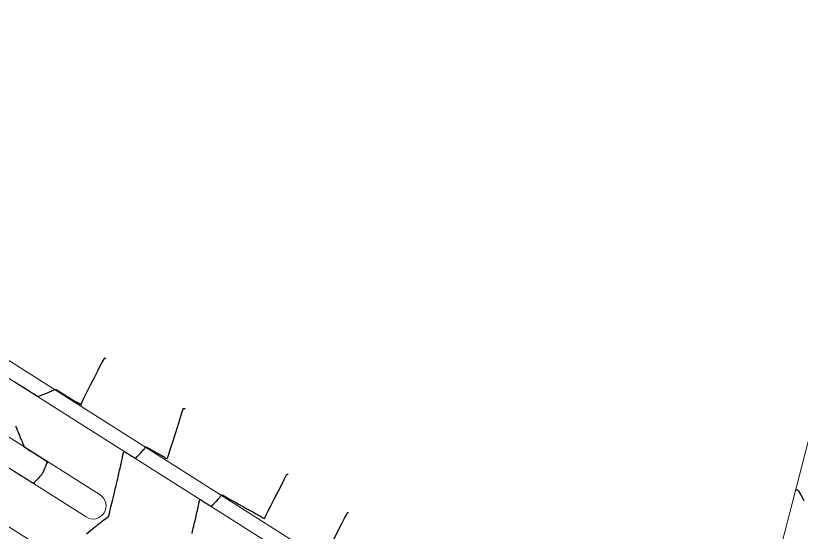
# Model space of a CAD drawing. Header units: millimetres. Extents: x 340454 to 342791, y 6993867 to 6995092.
# Drawn here: x 341142.7 to 341293.2, y 6994529.4 to 6994628.3 of the extents above; entities that cross this region are included whole.
import ezdxf

# ---------------------------------------------------------------- set-up
doc = ezdxf.new("R2010")
doc.units = ezdxf.units.MM
doc.header["$LTSCALE"] = 10
for name, color, linetype in [('T-HM-CURVA_INTERMEDIARIA', 45, 'Continuous'), ('T-HM-CURVA_MESTRA', 20, 'Continuous'), ('URB-Calçadas', 2, 'Continuous'), ('URB-Quadras', 3, 'Continuous')]:
    doc.layers.add(name, color=color, linetype=linetype)

msp = doc.modelspace()

# ---------------------------------------------------------------- linework, layer by layer
at = {"layer": 'T-HM-CURVA_INTERMEDIARIA', "color": 45, "linetype": 'Continuous', "lineweight": -3, "flags": 128}
for points, elevation in [([(341156.27, 6994529.1), (341156.64, 6994529.4), (341157.02, 6994529.71), (341157.37, 6994529.99), (341157.63, 6994530.19), (341157.83, 6994530.35), (341157.99, 6994530.48), (341158.2, 6994530.65), (341158.46, 6994530.86), (341158.88, 6994531.2), (341159.35, 6994531.57), (341159.77, 6994531.91), (341160.03, 6994532.11), (341160.24, 6994532.26), (341160.41, 6994532.38), (341160.55, 6994532.53), (341160.63, 6994532.75), (341160.67, 6994532.95), (341160.67, 6994533.05), (341160.69, 6994533.12), (341160.7, 6994533.18), (341160.72, 6994533.27), (341160.75, 6994533.39), (341160.81, 6994533.65), (341160.96, 6994534.25), (341161.13, 6994534.99), (341161.3, 6994535.69), (341161.41, 6994536.17), (341161.49, 6994536.5), (341161.55, 6994536.75), (341161.61, 6994537.01), (341161.69, 6994537.33), (341161.76, 6994537.64), (341161.84, 6994537.96), (341161.92, 6994538.31), (341162.01, 6994538.71), (341162.12, 6994539.16), (341162.24, 6994539.65), (341162.35, 6994540.14), (341162.46, 6994540.6), (341162.55, 6994540.98), (341162.62, 6994541.28), (341162.71, 6994541.67), (341162.79, 6994542.01), (341162.83, 6994542.15), (341162.84, 6994542.2), (341162.86, 6994542.3), (341162.92, 6994542.54), (341162.99, 6994542.82), (341163.05, 6994543.13), (341163.15, 6994543.65), (341163.26, 6994544.21), (341163.35, 6994544.59), (341163.42, 6994544.79), (341163.46, 6994544.86), (341163.47, 6994544.88), (341163.5, 6994544.89), (341163.57, 6994544.88), (341163.68, 6994544.81), (341163.83, 6994544.69), (341163.98, 6994544.57), (341164.11, 6994544.49), (341164.24, 6994544.41), (341164.38, 6994544.32), (341164.54, 6994544.22), (341164.74, 6994544.1), (341164.96, 6994543.96), (341165.08, 6994543.89), (341165.14, 6994543.85), (341165.19, 6994543.82), (341165.26, 6994543.78), (341165.32, 6994543.75), (341165.39, 6994543.71), (341165.46, 6994543.66), (341165.51, 6994543.64), (341165.59, 6994543.6), (341165.64, 6994543.57), (341165.69, 6994543.56), (341165.77, 6994543.64), (341165.94, 6994543.84), (341166.15, 6994544.08), (341166.35, 6994544.3), (341166.6, 6994544.57), (341166.84, 6994544.84), (341167.03, 6994545.05), (341167.21, 6994545.25), (341167.35, 6994545.41), (341167.46, 6994545.53), (341167.57, 6994545.68), (341167.68, 6994545.77), (341167.87, 6994545.7), (341168.11, 6994545.54), (341168.25, 6994545.45), (341168.33, 6994545.41), (341168.41, 6994545.36), (341168.53, 6994545.29), (341168.75, 6994545.18), (341168.95, 6994545.07), (341169.17, 6994544.94), (341169.29, 6994544.88), (341169.34, 6994544.85), (341169.39, 6994544.82), (341169.44, 6994544.79), (341169.49, 6994544.77), (341169.58, 6994544.71), (341169.76, 6994544.62), (341169.9, 6994544.54), (341170.05, 6994544.45), (341170.16, 6994544.39), (341170.28, 6994544.33), (341170.39, 6994544.27), (341170.59, 6994544.16), (341170.88, 6994543.99), (341171.04, 6994543.9), (341171.09, 6994543.88), (341171.13, 6994543.85), (341171.25, 6994543.75), (341171.49, 6994543.58), (341171.72, 6994543.53), (341171.85, 6994543.81), (341172.1, 6994544.54), (341172.45, 6994545.61), (341172.86, 6994546.9), (341173.3, 6994548.31), (341173.74, 6994549.71), (341174.14, 6994551.01), (341174.48, 6994552.07), (341174.68, 6994552.69), (341174.78, 6994552.97), (341174.81, 6994553.07), (341174.82, 6994553.08), (341174.85, 6994553.1), (341174.92, 6994553.1), (341175.03, 6994553.08), (341175.15, 6994553.04)], 699), ([(341176.49, 6994529.18), (341176.58, 6994529.58), (341176.65, 6994529.89), (341176.73, 6994530.2), (341176.82, 6994530.6), (341176.93, 6994531.06), (341177.06, 6994531.61), (341177.19, 6994532.16), (341177.3, 6994532.63), (341177.37, 6994532.93), (341177.43, 6994533.17), (341177.47, 6994533.35), (341177.53, 6994533.59), (341177.6, 6994533.92), (341177.7, 6994534.44), (341177.82, 6994535), (341177.92, 6994535.39), (341177.98, 6994535.59), (341178.01, 6994535.66), (341178.02, 6994535.67), (341178.05, 6994535.68), (341178.1, 6994535.67), (341178.19, 6994535.62), (341178.31, 6994535.52), (341178.41, 6994535.43), (341178.51, 6994535.37), (341178.62, 6994535.31), (341178.76, 6994535.22), (341178.97, 6994535.09), (341179.17, 6994534.97), (341179.37, 6994534.84), (341179.47, 6994534.78), (341179.52, 6994534.75), (341179.58, 6994534.71), (341179.63, 6994534.68), (341179.72, 6994534.63), (341179.8, 6994534.58), (341179.87, 6994534.54), (341179.92, 6994534.51), (341179.97, 6994534.48), (341180.03, 6994534.44), (341180.08, 6994534.42), (341180.14, 6994534.39), (341180.19, 6994534.36), (341180.24, 6994534.35), (341180.32, 6994534.44), (341180.5, 6994534.64), (341180.72, 6994534.89), (341180.93, 6994535.13), (341181.22, 6994535.44), (341181.51, 6994535.76), (341181.73, 6994536), (341181.91, 6994536.25), (341182.07, 6994536.46), (341182.23, 6994536.56), (341182.44, 6994536.51), (341182.62, 6994536.37), (341182.71, 6994536.29), (341182.77, 6994536.26), (341182.95, 6994536.16), (341183.29, 6994535.97), (341183.49, 6994535.86), (341183.57, 6994535.82), (341183.65, 6994535.77), (341183.81, 6994535.69), (341184.08, 6994535.53), (341184.28, 6994535.42), (341184.4, 6994535.36), (341184.52, 6994535.29), (341184.67, 6994535.2), (341184.88, 6994535.09), (341185.07, 6994534.98), (341185.23, 6994534.89), (341185.4, 6994534.8), (341185.54, 6994534.72), (341185.69, 6994534.64), (341185.86, 6994534.55), (341186.01, 6994534.46), (341186.13, 6994534.39), (341186.27, 6994534.32), (341186.46, 6994534.21), (341186.65, 6994534.11), (341186.82, 6994534.01), (341187, 6994533.91), (341187.15, 6994533.83), (341187.29, 6994533.75), (341187.44, 6994533.67), (341187.63, 6994533.56), (341187.87, 6994533.43), (341188.03, 6994533.35), (341188.13, 6994533.29), (341188.23, 6994533.23), (341188.43, 6994533.12), (341188.73, 6994532.96), (341188.9, 6994532.86), (341188.97, 6994532.82), (341189.04, 6994532.78), (341189.19, 6994532.7), (341189.48, 6994532.54), (341189.78, 6994532.37), (341190.01, 6994532.22), (341190.21, 6994532.09), (341190.36, 6994532.05), (341190.45, 6994532.13), (341190.5, 6994532.28), (341190.56, 6994532.45), (341190.72, 6994532.77), (341191.11, 6994533.53), (341191.66, 6994534.61), (341192.3, 6994535.87), (341192.98, 6994537.2), (341193.61, 6994538.45), (341194.16, 6994539.5), (341194.47, 6994540.12), (341194.62, 6994540.41), (341194.68, 6994540.5), (341194.68, 6994540.51), (341194.7, 6994540.52), (341194.75, 6994540.52), (341194.83, 6994540.52), (341194.9, 6994540.51)], 698), ([(341292.12, 6994537.52), (341292.14, 6994537.52), (341292.18, 6994537.52), (341292.26, 6994537.52), (341292.37, 6994537.53), (341292.48, 6994537.55), (341292.58, 6994537.54), (341292.73, 6994537.28), (341293.13, 6994536.55), (341293.72, 6994535.46)], 697), ([(341203.71, 6994528.15), (341204.45, 6994529.58), (341205.14, 6994530.93), (341205.73, 6994532.07), (341206.07, 6994532.74), (341206.23, 6994533.05), (341206.28, 6994533.15), (341206.29, 6994533.16), (341206.3, 6994533.17), (341206.34, 6994533.17), (341206.41, 6994533.17), (341206.47, 6994533.17)], 697)]:
    msp.add_lwpolyline(points, dxfattribs=dict(at, elevation=elevation))
at = {"layer": 'T-HM-CURVA_MESTRA', "color": 20, "linetype": 'Continuous', "lineweight": -3, "elevation": 700, "flags": 128}
for points in [[(341159.95, 6994562.69), (341159.93, 6994562.69), (341159.87, 6994562.7), (341159.77, 6994562.72), (341159.63, 6994562.7), (341159.45, 6994562.38), (341159.02, 6994561.57), (341158.41, 6994560.39), (341157.71, 6994559.01), (341156.97, 6994557.55), (341156.27, 6994556.17), (341155.68, 6994555), (341155.34, 6994554.32), (341155.19, 6994554), (341155.14, 6994553.9), (341155.13, 6994553.89), (341155.14, 6994553.88), (341155.17, 6994553.85), (341155.23, 6994553.82), (341155.28, 6994553.78), (341155.15, 6994553.85), (341155.02, 6994553.93), (341154.93, 6994553.98), (341154.81, 6994554.04), (341154.58, 6994554.17), (341154.37, 6994554.29), (341154.21, 6994554.37), (341154.05, 6994554.46), (341153.9, 6994554.56), (341153.72, 6994554.67), (341153.55, 6994554.77), (341153.38, 6994554.88), (341153.2, 6994554.99), (341152.99, 6994555.12), (341152.73, 6994555.27), (341152.57, 6994555.37), (341152.46, 6994555.44), (341152.35, 6994555.51), (341152.13, 6994555.65), (341151.8, 6994555.85), (341151.61, 6994555.96), (341151.55, 6994556), (341151.5, 6994556.03), (341151.31, 6994556.15), (341150.95, 6994556.37), (341150.67, 6994556.54), (341150.51, 6994556.67), (341150.34, 6994556.74), (341150.13, 6994556.69), (341149.86, 6994556.56), (341149.65, 6994556.46), (341149.48, 6994556.39), (341149.31, 6994556.32), (341149.13, 6994556.24), (341148.86, 6994556.13), (341148.57, 6994556.01), (341148.32, 6994555.91), (341148.06, 6994555.8), (341147.84, 6994555.72), (341147.71, 6994555.66), (341147.61, 6994555.62), (341147.5, 6994555.58), (341147.36, 6994555.52), (341147.17, 6994555.44), (341147.07, 6994555.4), (341147.02, 6994555.37), (341146.93, 6994555.42), (341146.86, 6994555.46), (341146.79, 6994555.5), (341146.72, 6994555.54), (341146.64, 6994555.59), (341146.58, 6994555.62), (341146.53, 6994555.66), (341146.45, 6994555.7), (341146.39, 6994555.74), (341146.35, 6994555.76), (341146.29, 6994555.8), (341146.22, 6994555.84), (341146.1, 6994555.92), (341145.99, 6994555.99), (341145.93, 6994556.02), (341145.88, 6994556.05), (341145.77, 6994556.12), (341145.67, 6994556.18), (341145.6, 6994556.23), (341145.53, 6994556.27), (341145.44, 6994556.33), (341145.26, 6994556.44), (341145.1, 6994556.54), (341145.05, 6994556.57), (341145, 6994556.6), (341144.92, 6994556.65), (341144.82, 6994556.71), (341144.75, 6994556.76), (341144.69, 6994556.8), (341144.61, 6994556.85), (341144.46, 6994556.94), (341144.19, 6994557.11), (341144.05, 6994557.2), (341143.98, 6994557.24), (341143.81, 6994557.35), (341143.49, 6994557.55), (341143.3, 6994557.67), (341143.22, 6994557.72), (341143.13, 6994557.77), (341142.98, 6994557.87), (341142.74, 6994558.02), (341142.55, 6994558.14)], [(341142.65, 6994549.8), (341142.72, 6994549.64), (341142.83, 6994549.36), (341143, 6994548.97), (341143.09, 6994548.73), (341143.14, 6994548.61), (341143.19, 6994548.51), (341143.23, 6994548.42), (341143.26, 6994548.32), (341143.31, 6994548.21), (341143.4, 6994547.99), (341143.52, 6994547.7), (341143.65, 6994547.38), (341143.78, 6994547.07), (341143.91, 6994546.77), (341144.02, 6994546.51), (341144.11, 6994546.29), (341144.18, 6994546.08), (341144.24, 6994545.91), (341144.33, 6994545.75), (341144.5, 6994545.61), (341144.67, 6994545.52), (341144.75, 6994545.49), (341144.8, 6994545.45), (341144.97, 6994545.34), (341145.3, 6994545.13), (341145.5, 6994545.01), (341145.57, 6994544.96), (341145.64, 6994544.92), (341145.79, 6994544.82), (341146.05, 6994544.66), (341146.24, 6994544.53), (341146.37, 6994544.46), (341146.49, 6994544.38), (341146.63, 6994544.29), (341146.81, 6994544.17), (341146.99, 6994544.06), (341147.17, 6994543.95), (341147.33, 6994543.84), (341147.48, 6994543.75), (341147.63, 6994543.65), (341147.82, 6994543.52), (341148.04, 6994543.38), (341148.17, 6994543.3), (341148.25, 6994543.25), (341148.31, 6994543.2), (341148.37, 6994543.16), (341148.42, 6994543.13), (341148.48, 6994543.09), (341148.57, 6994543.03), (341148.63, 6994542.98), (341148.7, 6994542.92), (341148.75, 6994542.88), (341148.73, 6994542.83), (341148.7, 6994542.76), (341148.63, 6994542.59), (341148.54, 6994542.39), (341148.46, 6994542.18), (341148.34, 6994541.9), (341148.21, 6994541.59), (341148.1, 6994541.31), (341147.97, 6994541), (341147.86, 6994540.74), (341147.8, 6994540.6), (341147.73, 6994540.51), (341147.65, 6994540.43), (341147.57, 6994540.34), (341147.44, 6994540.2), (341147.28, 6994540.02), (341147.04, 6994539.76), (341146.67, 6994539.35), (341146.33, 6994538.97), (341146.18, 6994538.81), (341146.14, 6994538.76), (341146.07, 6994538.79), (341146.02, 6994538.82), (341145.97, 6994538.84), (341145.93, 6994538.87), (341145.87, 6994538.9), (341145.82, 6994538.93), (341145.75, 6994538.97), (341145.67, 6994539.02), (341145.6, 6994539.06), (341145.54, 6994539.09), (341145.49, 6994539.13), (341145.33, 6994539.23), (341144.98, 6994539.44), (341144.67, 6994539.63), (341144.46, 6994539.77), (341144.29, 6994539.87), (341144.14, 6994539.97), (341143.98, 6994540.07), (341143.82, 6994540.17), (341143.6, 6994540.3), (341143.33, 6994540.47), (341143.17, 6994540.58), (341143.07, 6994540.64), (341142.97, 6994540.7), (341142.75, 6994540.84), (341142.39, 6994541.07)]]:
    msp.add_lwpolyline(points, dxfattribs=at)
at = {"layer": 'URB-Calçadas', "lineweight": 0}
msp.add_lwpolyline([(341462.15, 6994583.26), (341455.77, 6994517.55, -0.469604), (341447.48, 6994511.32), (341447.48, 6994511.32), (341323.43, 6994526.08, 2.505871), (341322.71, 6994515.09), (341446.72, 6994500.32, -0.457908), (341453.36, 6994492.64), (341448.54, 6994442.96, -0.398793), (341439.07, 6994435.65), (341439.07, 6994435.65, -0.034561), (341322.29, 6994451.99, -0.062194), (341256.16, 6994486.22), (341063.33, 6994608.26), (340993.59, 6994654.35), (340972.95, 6994673.78), (340891.46, 6994782.89, -0.419832), (340892.12, 6994787.12), (340913.22, 6994802.26)], format="xyb", dxfattribs=at)
for points in [[(341023.67, 6994623.09), (341058.17, 6994600.28), (341158.86, 6994536.55, -0.414214), (341159.64, 6994533.1), (341159.64, 6994533.1, -0.414214), (341156.19, 6994532.33), (341055.46, 6994596.09), (341020.91, 6994618.91, -0.414214), (341020.2, 6994622.38), (341020.2, 6994622.38, -0.414214)], [(341003.17, 6994612.02, -0.490343), (341010.07, 6994613.57), (341156.39, 6994520.96, -0.413053), (341158.09, 6994515.7), (341144.49, 6994458.55, -0.510464), (341137.73, 6994455.85), (340975.3, 6994558.64, -0.341973), (340973.49, 6994565.12)]]:
    msp.add_lwpolyline(points, format="xyb", close=True, dxfattribs=at)
at = {"layer": 'URB-Quadras', "color": 252, "lineweight": 0}
msp.add_lwpolyline([(341276.39, 6994476.59), (341065.36, 6994610.52), (340995.46, 6994656.71), (340975.2, 6994675.78), (340893.87, 6994784.68), (340914.82, 6994799.71), (340904.46, 6994816.14)], dxfattribs=at)
msp.add_lwpolyline([(341311.15, 6994490.28, -0.006728), (341310.52, 6994503.44, 0.078389), (341308.75, 6994515.96, -0.093219), (341307.52, 6994519.4, 0.023092), (341303.01, 6994530.49, 0.065336), (341298.24, 6994538, 0.069889), (341295.36, 6994549.98), (341276.39, 6994476.59), (341276.59, 6994476.48, -0.014805), (341280.29, 6994474.4, 0.05813), (341323.12, 6994454.89, 0.051662), (341312.52, 6994484.01, -0.0433), (341311.15, 6994490.28, -0.006728)], format="xyb", close=True, dxfattribs=at)

doc.saveas('drawing.dxf')
